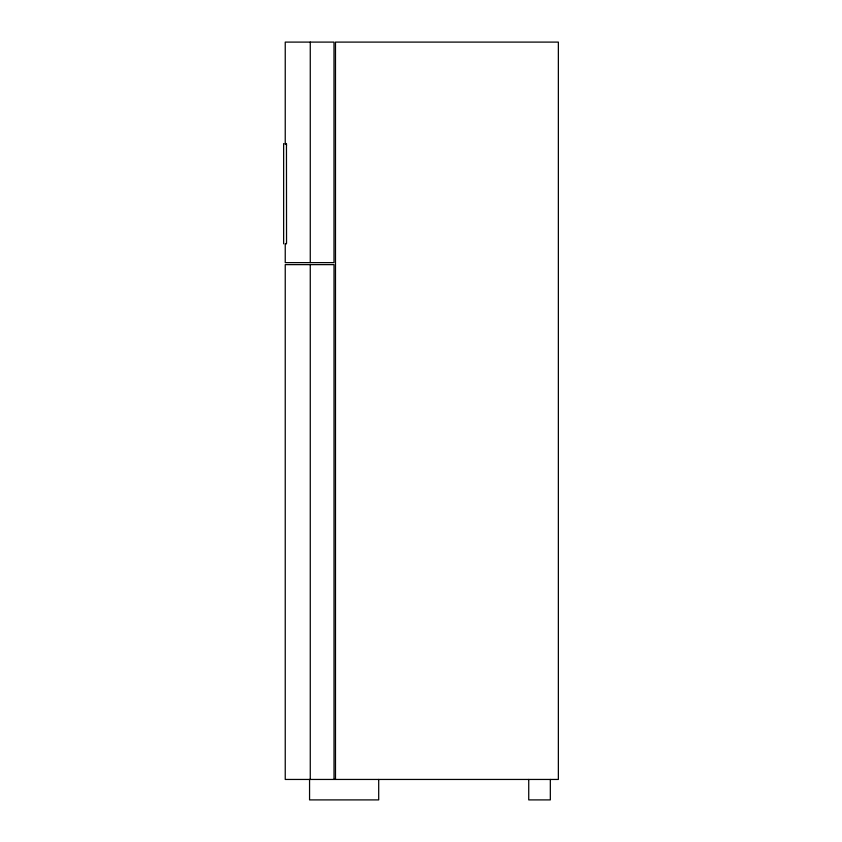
<?xml version="1.0" encoding="UTF-8"?>
<svg xmlns="http://www.w3.org/2000/svg" width="842" height="842" viewBox="0 0 842 842"><rect width="100%" height="100%" fill="white"/><g stroke="black" fill="none" stroke-linecap="round" stroke-linejoin="round"><path stroke-width="1.26" d="M285.238 143.582L286.459 143.582L286.543 145.582M285.238 243.822L286.459 243.822L286.543 242.433L286.459 145.582M550.331 779.45L550.331 799.9L528.734 799.9L528.734 779.45M378.7 779.45L378.7 799.9L309.561 799.9L309.561 779.45M335.484 779.45L335.484 42.1L558.362 42.1L558.362 779.45L285.238 779.45L285.238 264.63L334.011 264.63L334.011 779.45M310.266 42.1L310.266 262.63M310.266 264.63L310.266 779.45M285.238 144.487L285.238 42.1L333.99 42.1L333.99 262.63L285.238 262.63L285.238 244.243M283.638 143.582L283.638 243.822"/></g></svg>
